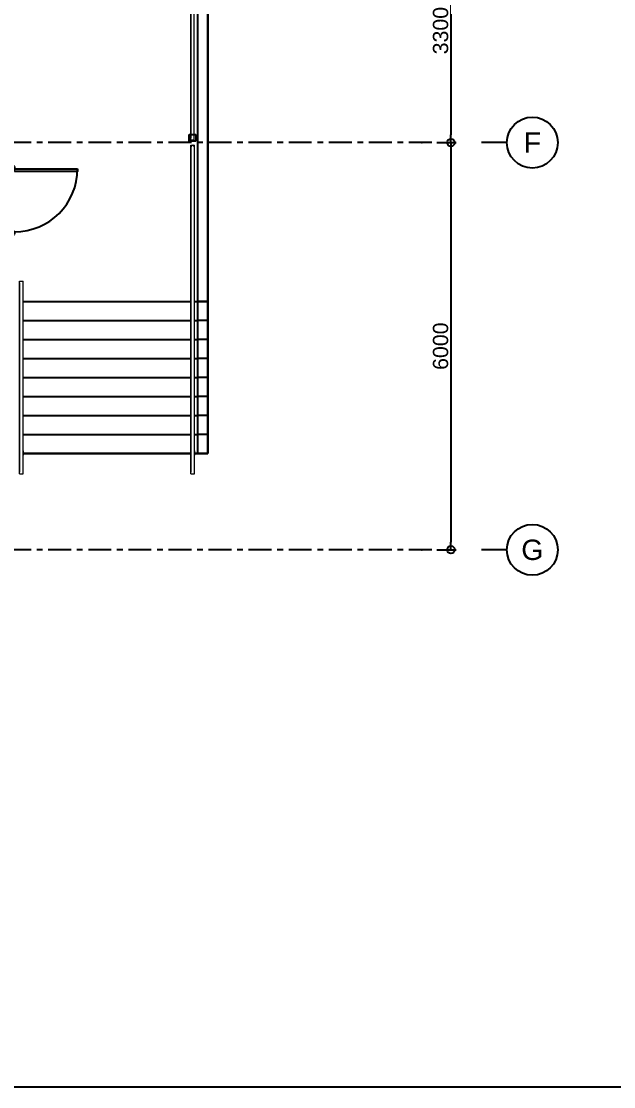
# Model space of a CAD drawing. Header units: millimetres. Extents: x -25371 to 2282244, y -90657 to 147824.
# Drawn here: x 1532534 to 1541264, y -22727 to -7030 of the extents above; entities that cross this region are included whole.
import ezdxf
from ezdxf.enums import TextEntityAlignment as Align

# ---------------------------------------------------------------- set-up
doc = ezdxf.new("R2010")
doc.units = ezdxf.units.MM
doc.linetypes.add('CENTER', pattern=[50.8, 31.75, -6.35, 6.35, -6.35])
doc.linetypes.add('TA_GL_000.90000', pattern=[2.475, 0.9, -0.225, 0.225, -0.225, 0.9])
for name, color, linetype in [('000 - 0_SYM_DWG_GRID-BUBBLE_MAIN_COLOR_6', 7, 'Continuous'), ('000 - 0_SYM_DWG_GRIDLINE_MAIN_COLOR_251', 7, 'Continuous'), ('000 - 0_SYM_DWG_SLOPE-SYM_TEXT_COLOR_3', 7, 'Continuous'), ('000 - D I M', 7, 'Continuous'), ('000 - EXISTING_BUILDING_MAIN_COLOR_1', 7, 'Continuous'), ('000 - EXISTING_BUILDING_MAIN_COLOR_251', 7, 'Continuous'), ('000 - GRID', 7, 'CENTER')]:
    doc.layers.add(name, color=color, linetype=linetype)
doc.styles.add('Arial', font='arial.ttf', dxfattribs={"height": 300})
doc.styles.add('FAMELINE_FOR_CKST', font='arial.ttf')
doc.styles.add('TA', font='', dxfattribs={"height": 4.5})
doc.styles.get('TA').set_extended_font_data('Cordia New')
doc.dimstyles.new('FAMELINE-CKST_C-C', dxfattribs={"dimtxt": 0.3, "dimasz": 0.15, "dimexe": 0.1, "dimexo": 0.1, "dimgap": 0.05, "dimtad": 1, "dimzin": 0, "dimdsep": 46, "dimtxsty": 'FAMELINE_FOR_CKST', "dimblk": 'ORIGIN', "dimblk1": 'ORIGIN', "dimblk2": 'ORIGIN', "dimsah": 1, "dimcen": 0.1, "dimdle": 0.1, "dimclrd": 7, "dimclre": 7, "dimclrt": 7, "dimadec": 0, "dimazin": 0, "dimtfac": 1, "dimtix": 1, "dimtmove": 2, "dimatfit": 3, "dimfxl": 1, "dimtolj": 1, "dimtzin": 0, "dimlwd": -1, "dimlwe": -1, "dimarcsym": 0})

# ---------------------------------------------------------------- blocks, each defined once
blk = doc.blocks.new('_Origin')
at = {"color": 7, "linetype": 'ByBlock', "lineweight": -2}
blk.add_line((0, 0), (-1, 0), dxfattribs=at)
blk.add_circle((0, 0), 0.5, dxfattribs=at)
blk = doc.blocks.new('*D323')
at = {"layer": '000 - D I M', "color": 7, "transparency": 16777216}
for p, q in [((13225, 3300), (13506, 3300)), ((13431, 3187), (13431, 112)), ((13225, 0), (13506, 0))]:
    blk.add_line(p, q, dxfattribs=at)
at = {"layer": 'Defpoints', "color": 7, "transparency": 16777216}
for p in [(13150, 3300), (13150, 0), (13431, 0)]:
    blk.add_point(p, dxfattribs=at)
at = {"layer": '000 - D I M', "color": 7, "transparency": 16777216, "xscale": 112.5, "yscale": 112.5, "zscale": 112.5}
for p, rotation in [((13431, 3300), 90), ((13431, 0), 270)]:
    blk.add_blockref('_Origin', p, dxfattribs=dict(at, rotation=rotation))
at = {"layer": '000 - D I M', "color": 7, "transparency": 16777216, "insert": (13279, 1650), "char_height": 225, "attachment_point": 5, "rotation": 90, "style": 'FAMELINE_FOR_CKST'}
blk.add_mtext('\\A1;3300', dxfattribs=at)
blk = doc.blocks.new('*D324')
at = {"layer": '000 - D I M', "color": 7, "transparency": 16777216}
for p, q in [((13225, 0), (13506, 0)), ((13431, -113), (13431, -5888)), ((13225, -6000), (13506, -6000))]:
    blk.add_line(p, q, dxfattribs=at)
at = {"layer": 'Defpoints', "color": 7, "transparency": 16777216}
for p in [(13150, 0), (13150, -6000), (13431, -6000)]:
    blk.add_point(p, dxfattribs=at)
at = {"layer": '000 - D I M', "color": 7, "transparency": 16777216, "xscale": 112.5, "yscale": 112.5, "zscale": 112.5}
for p, rotation in [((13431, 0), 90), ((13431, -6000), 270)]:
    blk.add_blockref('_Origin', p, dxfattribs=dict(at, rotation=rotation))
at = {"layer": '000 - D I M', "color": 7, "transparency": 16777216, "insert": (13279, -3000), "char_height": 225, "attachment_point": 5, "rotation": 90, "style": 'FAMELINE_FOR_CKST'}
blk.add_mtext('\\A1;6000', dxfattribs=at)
blk = doc.blocks.new('*U335')
at = {"layer": '000 - 0_SYM_DWG_GRID-BUBBLE_MAIN_COLOR_6', "color": 7}
blk.add_line((16.74, 0), (11.74, 0), dxfattribs=at)
blk.add_circle((21.74, 0), 5, dxfattribs=at)
at = {"layer": '000 - 0_SYM_DWG_GRIDLINE_MAIN_COLOR_251', "color": 7, "linetype": 'ByBlock', "ltscale": 5}
blk.add_line((2, 0), (-340.67, 0), dxfattribs=at)
at = {"layer": '000 - 0_SYM_DWG_GRIDLINE_MAIN_COLOR_251', "color": 7}
blk.add_point((0, 0), dxfattribs=at)
at = {"color": 7, "style": 'TA', "flags": 1}
blk.add_attdef('LOCATION', (6, -6), '', height=4.5, rotation=270, dxfattribs=at)
at = {"layer": '000 - 0_SYM_DWG_SLOPE-SYM_TEXT_COLOR_3', "color": 7, "style": 'Arial'}
blk.add_attdef('GRID-HEAD', text='', height=4, rotation=360, dxfattribs=at).set_placement((21.74, 0), align=Align.MIDDLE_CENTER)
blk = doc.blocks.new('Top Rail Type - Top Rail_Internal_-4924901-2505-01 EGRESS LEVEL PLAN')
at = {"layer": '000 - EXISTING_BUILDING_MAIN_COLOR_1', "color": 7, "lineweight": 9}
for p, q in [((33458, -8957), (33458, -10797)), ((33508, -10797), (33508, -8957)), ((33458, -10797), (33458, -11129)), ((33508, -11129), (33508, -10797)), ((33458, -11167), (33458, -13360)), ((33508, -13360), (33508, -11167)), ((33458, -13424), (33458, -13597)), ((33508, -13597), (33508, -13424))]:
    blk.add_line(p, q, dxfattribs=at)
at = {"layer": '000 - EXISTING_BUILDING_MAIN_COLOR_1', "color": 7, "lineweight": 9, "flags": 128}
for points in [[(33458, -8882), (33458, -8882), (33458, -8882), (33458, -8882), (33458, -8883), (33458, -8883), (33458, -8884), (33458, -8885), (33458, -8885), (33458, -8886), (33458, -8888), (33458, -8889), (33458, -8890), (33458, -8891), (33458, -8893), (33458, -8895), (33458, -8896), (33458, -8898), (33458, -8900), (33458, -8902), (33458, -8904), (33458, -8907), (33458, -8909), (33458, -8911), (33458, -8914), (33458, -8916), (33458, -8919), (33458, -8921), (33458, -8924), (33458, -8927), (33458, -8929), (33458, -8932), (33458, -8935), (33458, -8938), (33458, -8941), (33458, -8944), (33458, -8947), (33458, -8950), (33458, -8953), (33458, -8956), (33458, -8957)], [(33508, -8957), (33508, -8954), (33508, -8951), (33508, -8948), (33508, -8945), (33508, -8942), (33508, -8939), (33508, -8936), (33508, -8933), (33508, -8930), (33508, -8927), (33508, -8925), (33508, -8922), (33508, -8919), (33508, -8917), (33508, -8914), (33508, -8912), (33508, -8909), (33508, -8907), (33508, -8905), (33508, -8903), (33508, -8901), (33508, -8899), (33508, -8897), (33508, -8895), (33508, -8893), (33508, -8892), (33508, -8890), (33508, -8889), (33508, -8888), (33508, -8887), (33508, -8886), (33508, -8885), (33508, -8884), (33508, -8883), (33508, -8883), (33508, -8882), (33508, -8882), (33508, -8882), (33508, -8882), (33508, -8882)], [(33458, -11129), (33458, -11132), (33458, -11135), (33458, -11138), (33458, -11141), (33458, -11144), (33458, -11147), (33458, -11150), (33458, -11153), (33458, -11155), (33458, -11158), (33458, -11161), (33458, -11164), (33458, -11166), (33458, -11167)], [(33508, -11167), (33508, -11165), (33508, -11162), (33508, -11159), (33508, -11157), (33508, -11154), (33508, -11151), (33508, -11148), (33508, -11145), (33508, -11142), (33508, -11139), (33508, -11136), (33508, -11133), (33508, -11130), (33508, -11129)], [(33458, -13424), (33458, -13419), (33458, -13414), (33458, -13409), (33458, -13404), (33458, -13399), (33458, -13394), (33458, -13390), (33458, -13385), (33458, -13380), (33458, -13375), (33458, -13371), (33458, -13366), (33458, -13362), (33458, -13360)], [(33508, -13360), (33508, -13365), (33508, -13369), (33508, -13373), (33508, -13378), (33508, -13383), (33508, -13388), (33508, -13392), (33508, -13397), (33508, -13402), (33508, -13407), (33508, -13412), (33508, -13417), (33508, -13422), (33508, -13424)], [(33458, -13597), (33458, -13600), (33458, -13603), (33458, -13606), (33458, -13609), (33458, -13611), (33458, -13614), (33458, -13617), (33458, -13620), (33458, -13623), (33458, -13626), (33458, -13629), (33458, -13631), (33458, -13634), (33458, -13636), (33458, -13639), (33458, -13641), (33458, -13644), (33458, -13646), (33458, -13648), (33458, -13650), (33458, -13652), (33458, -13654), (33458, -13656), (33458, -13658), (33458, -13660), (33458, -13661), (33458, -13663), (33458, -13664), (33458, -13665), (33458, -13666), (33458, -13668), (33458, -13668), (33458, -13669), (33458, -13670), (33458, -13670), (33458, -13671), (33458, -13671), (33458, -13671), (33458, -13672), (33458, -13672)], [(33508, -13672), (33508, -13672), (33508, -13671), (33508, -13671), (33508, -13671), (33508, -13670), (33508, -13669), (33508, -13669), (33508, -13668), (33508, -13667), (33508, -13666), (33508, -13664), (33508, -13663), (33508, -13662), (33508, -13660), (33508, -13658), (33508, -13657), (33508, -13655), (33508, -13653), (33508, -13651), (33508, -13649), (33508, -13647), (33508, -13644), (33508, -13642), (33508, -13640), (33508, -13637), (33508, -13635), (33508, -13632), (33508, -13629), (33508, -13627), (33508, -13624), (33508, -13621), (33508, -13618), (33508, -13615), (33508, -13612), (33508, -13609), (33508, -13606), (33508, -13603), (33508, -13600), (33508, -13597), (33508, -13597)]]:
    blk.add_lwpolyline(points, dxfattribs=at)
at = {"layer": '000 - EXISTING_BUILDING_MAIN_COLOR_1', "color": 7, "lineweight": 9}
blk.add_arc((33483, -8882), 25, 0, 180, dxfattribs=at)
blk = doc.blocks.new('Top Rail Type - Top Rail_Internal_-V88-2505-01 EGRESS LEVEL PLAN')
at = {"layer": '000 - EXISTING_BUILDING_MAIN_COLOR_1', "color": 7, "lineweight": 9}
for p, q in [((33458, -8857), (33508, -8857)), ((33458, -8957), (33458, -8857)), ((33508, -8957), (33508, -8857)), ((33458, -11129), (33458, -8957)), ((33508, -11129), (33508, -8957)), ((33458, -11180), (33458, -11129)), ((33508, -11180), (33508, -11129)), ((33458, -13373), (33458, -11180)), ((33508, -13373), (33508, -11180)), ((33458, -13424), (33458, -13373)), ((33458, -13597), (33458, -13424)), ((33508, -13424), (33508, -13373)), ((33508, -13597), (33508, -13424)), ((33458, -13697), (33458, -13597)), ((33508, -13697), (33508, -13597)), ((33458, -13697), (33508, -13697))]:
    blk.add_line(p, q, dxfattribs=at)
blk = doc.blocks.new('DPA_DR-SG-SW1 - D1_1000x2150 mm-5230769-2505-01 EGRESS LEVEL PLAN')
at = {"layer": '000 - EXISTING_BUILDING_MAIN_COLOR_251', "color": 7}
for p, q in [((-500, 18.65), (-450, 18.65)), ((-500, -81.35), (-500, 18.65)), ((-450, 18.65), (-450, -38.35)), ((450, 18.65), (500, 18.65)), ((450, -38.35), (450, 18.65)), ((500, 18.65), (500, -81.35)), ((-465, -81.35), (-500, -81.35)), ((-465, -38.35), (-465, -81.35)), ((-450, -38.35), (-465, -38.35)), ((422, -81.35), (465, -81.35)), ((422, -1011.35), (422, -81.35)), ((465, -38.35), (450, -38.35)), ((465, -81.35), (465, -38.35)), ((465, -81.35), (465, -1011.35)), ((500, -81.35), (465, -81.35)), ((465, -1011.35), (422, -1011.35))]:
    blk.add_line(p, q, dxfattribs=at)
at = {"layer": '000 - EXISTING_BUILDING_MAIN_COLOR_251', "color": 7, "lineweight": 35}
for p, q in [((-500, 18.65), (-500, -81.35)), ((-450, 18.65), (-500, 18.65)), ((-450, -38.35), (-450, 18.65)), ((450, 18.65), (450, -38.35)), ((500, 18.65), (450, 18.65)), ((500, -81.35), (500, 18.65)), ((-500, -81.35), (-465, -81.35)), ((-465, -81.35), (-465, -38.35)), ((-465, -38.35), (-450, -38.35)), ((450, -38.35), (465, -38.35)), ((465, -38.35), (465, -81.35)), ((465, -81.35), (500, -81.35))]:
    blk.add_line(p, q, dxfattribs=at)
at = {"layer": '000 - EXISTING_BUILDING_MAIN_COLOR_251', "color": 7}
blk.add_arc((465, -81.35), 930, 180, 270, dxfattribs=at)
blk = doc.blocks.new('Top Rail Type - Top Rail_Internal_-5733891-2505-01 EGRESS LEVEL PLAN')
at = {"layer": '000 - EXISTING_BUILDING_MAIN_COLOR_1', "color": 7, "lineweight": 9}
for p, q in [((30933, -10882), (30933, -10929)), ((30933, -10967), (30933, -11144)), ((30983, -10929), (30983, -10882)), ((30983, -11144), (30983, -10967)), ((30933, -11144), (30933, -13360)), ((30983, -13360), (30983, -11144)), ((30933, -13424), (30933, -13597)), ((30983, -13597), (30983, -13424))]:
    blk.add_line(p, q, dxfattribs=at)
at = {"layer": '000 - EXISTING_BUILDING_MAIN_COLOR_1', "color": 7, "lineweight": 9, "flags": 128}
for points in [[(30933, -10929), (30933, -10932), (30933, -10935), (30933, -10938), (30933, -10941), (30933, -10944), (30933, -10947), (30933, -10950), (30933, -10953), (30933, -10955), (30933, -10958), (30933, -10961), (30933, -10964), (30933, -10966), (30933, -10967)], [(30983, -10967), (30983, -10965), (30983, -10962), (30983, -10959), (30983, -10957), (30983, -10954), (30983, -10951), (30983, -10948), (30983, -10945), (30983, -10942), (30983, -10939), (30983, -10936), (30983, -10933), (30983, -10930), (30983, -10929)], [(30933, -13424), (30933, -13419), (30933, -13414), (30933, -13409), (30933, -13404), (30933, -13399), (30933, -13394), (30933, -13390), (30933, -13385), (30933, -13380), (30933, -13375), (30933, -13371), (30933, -13366), (30933, -13362), (30933, -13360)], [(30983, -13360), (30983, -13365), (30983, -13369), (30983, -13373), (30983, -13378), (30983, -13383), (30983, -13388), (30983, -13392), (30983, -13397), (30983, -13402), (30983, -13407), (30983, -13412), (30983, -13417), (30983, -13422), (30983, -13424)], [(30933, -13597), (30933, -13600), (30933, -13603), (30933, -13606), (30933, -13609), (30933, -13611), (30933, -13614), (30933, -13617), (30933, -13620), (30933, -13623), (30933, -13626), (30933, -13629), (30933, -13631), (30933, -13634), (30933, -13636), (30933, -13639), (30933, -13641), (30933, -13644), (30933, -13646), (30933, -13648), (30933, -13650), (30933, -13652), (30933, -13654), (30933, -13656), (30933, -13658), (30933, -13660), (30933, -13661), (30933, -13663), (30933, -13664), (30933, -13665), (30933, -13666), (30933, -13668), (30933, -13668), (30933, -13669), (30933, -13670), (30933, -13670), (30933, -13671), (30933, -13671), (30933, -13671), (30933, -13672), (30933, -13672)], [(30983, -13672), (30983, -13672), (30983, -13671), (30983, -13671), (30983, -13671), (30983, -13670), (30983, -13669), (30983, -13669), (30983, -13668), (30983, -13667), (30983, -13666), (30983, -13664), (30983, -13663), (30983, -13662), (30983, -13660), (30983, -13658), (30983, -13657), (30983, -13655), (30983, -13653), (30983, -13651), (30983, -13649), (30983, -13647), (30983, -13644), (30983, -13642), (30983, -13640), (30983, -13637), (30983, -13635), (30983, -13632), (30983, -13629), (30983, -13627), (30983, -13624), (30983, -13621), (30983, -13618), (30983, -13615), (30983, -13612), (30983, -13609), (30983, -13606), (30983, -13603), (30983, -13600), (30983, -13597), (30983, -13597)]]:
    blk.add_lwpolyline(points, dxfattribs=at)
at = {"layer": '000 - EXISTING_BUILDING_MAIN_COLOR_1', "color": 7, "lineweight": 9}
blk.add_open_spline([(30955, -10857), (30956, -10857), (30958, -10857), (30959, -10857), (30960, -10857)], degree=3, dxfattribs=at)
blk = doc.blocks.new('Top Rail Type - Top Rail_Internal_-V181-2505-01 EGRESS LEVEL PLAN')
at = {"layer": '000 - EXISTING_BUILDING_MAIN_COLOR_1', "color": 7, "lineweight": 9}
for p, q in [((30933, -10857), (30983, -10857)), ((30933, -10929), (30933, -10857)), ((30933, -10980), (30933, -10929)), ((30933, -13373), (30933, -10980)), ((30983, -10929), (30983, -10857)), ((30983, -10980), (30983, -10929)), ((30983, -13373), (30983, -10980)), ((30933, -13424), (30933, -13373)), ((30933, -13597), (30933, -13424)), ((30983, -13424), (30983, -13373)), ((30983, -13597), (30983, -13424)), ((30933, -13697), (30933, -13597)), ((30983, -13697), (30983, -13597)), ((30933, -13697), (30983, -13697))]:
    blk.add_line(p, q, dxfattribs=at)
blk = doc.blocks.new('Handrail Type - Handrail_Internal_-5752541-2505-01 EGRESS LEVEL PLAN')
at = {"layer": '000 - EXISTING_BUILDING_MAIN_COLOR_251', "color": 7, "lineweight": 9}
for p, q in [((33458, -8882), (33458, -8957)), ((33508, -8957), (33508, -8882)), ((33458, -8957), (33458, -10797)), ((33508, -10797), (33508, -8957)), ((33458, -10797), (33458, -11150)), ((33508, -11150), (33508, -10797)), ((33458, -11150), (33458, -13390)), ((33508, -13390), (33508, -11150)), ((33458, -13390), (33458, -13597)), ((33508, -13597), (33508, -13390)), ((33458, -13597), (33458, -13672)), ((33508, -13672), (33508, -13597))]:
    blk.add_line(p, q, dxfattribs=at)
blk = doc.blocks.new('Handrail Type - Handrail_Internal_-V185-2505-01 EGRESS LEVEL PLAN')
at = {"layer": '000 - EXISTING_BUILDING_MAIN_COLOR_251', "color": 7, "lineweight": 9}
for p, q in [((33458, -11157), (33458, -8882)), ((33508, -11157), (33508, -8882)), ((33458, -13397), (33458, -11157)), ((33508, -13397), (33508, -11157)), ((33458, -13672), (33458, -13397)), ((33508, -13672), (33508, -13397))]:
    blk.add_line(p, q, dxfattribs=at)
blk = doc.blocks.new('Handrail Type - Handrail_Internal_-5752569-2505-01 EGRESS LEVEL PLAN')
at = {"layer": '000 - EXISTING_BUILDING_MAIN_COLOR_251', "color": 7, "lineweight": 9}
for p, q in [((30933, -10882), (30933, -10950)), ((30933, -10950), (30933, -11144)), ((30983, -10950), (30983, -10882)), ((30983, -11144), (30983, -10950)), ((30933, -11144), (30933, -13390)), ((30983, -13390), (30983, -11144)), ((30933, -13390), (30933, -13597)), ((30983, -13597), (30983, -13390)), ((30933, -13597), (30933, -13672)), ((30983, -13672), (30983, -13597))]:
    blk.add_line(p, q, dxfattribs=at)
blk = doc.blocks.new('Handrail Type - Handrail_Internal_-V186-2505-01 EGRESS LEVEL PLAN')
at = {"layer": '000 - EXISTING_BUILDING_MAIN_COLOR_251', "color": 7, "lineweight": 9}
for p, q in [((30933, -10957), (30933, -10882)), ((30933, -13397), (30933, -10957)), ((30983, -10957), (30983, -10882)), ((30983, -13397), (30983, -10957)), ((30933, -13672), (30933, -13397)), ((30983, -13672), (30983, -13397))]:
    blk.add_line(p, q, dxfattribs=at)
blk = doc.blocks.new('Top Rail Type - Top Rail_Internal_-5753442-2505-01 EGRESS LEVEL PLAN')
at = {"layer": '000 - EXISTING_BUILDING_MAIN_COLOR_1', "color": 7, "lineweight": 9}
for p, q in [((33457, -5777), (33457, -8677)), ((33507, -8677), (33507, -5777))]:
    blk.add_line(p, q, dxfattribs=at)
at = {"layer": '000 - EXISTING_BUILDING_MAIN_COLOR_1', "color": 7, "lineweight": 9, "flags": 128}
for points in [[(33457, -5702), (33457, -5702), (33457, -5702), (33457, -5702), (33457, -5702), (33457, -5703), (33457, -5704), (33457, -5704), (33457, -5705), (33457, -5706), (33457, -5707), (33457, -5709), (33457, -5710), (33457, -5711), (33457, -5713), (33457, -5715), (33457, -5716), (33457, -5718), (33457, -5720), (33457, -5722), (33457, -5724), (33457, -5726), (33457, -5729), (33457, -5731), (33457, -5734), (33457, -5736), (33457, -5739), (33457, -5741), (33457, -5744), (33457, -5747), (33457, -5749), (33457, -5752), (33457, -5755), (33457, -5758), (33457, -5761), (33457, -5764), (33457, -5767), (33457, -5770), (33457, -5773), (33457, -5776), (33457, -5777)], [(33507, -5777), (33507, -5774), (33507, -5771), (33507, -5768), (33507, -5765), (33507, -5762), (33507, -5759), (33507, -5756), (33507, -5753), (33507, -5750), (33507, -5747), (33507, -5745), (33507, -5742), (33507, -5739), (33507, -5737), (33507, -5734), (33507, -5732), (33507, -5729), (33507, -5727), (33507, -5725), (33507, -5723), (33507, -5721), (33507, -5719), (33507, -5717), (33507, -5715), (33507, -5713), (33507, -5712), (33507, -5710), (33507, -5709), (33507, -5708), (33507, -5707), (33507, -5706), (33507, -5705), (33507, -5704), (33507, -5703), (33507, -5703), (33507, -5702), (33507, -5702), (33507, -5702), (33507, -5702), (33507, -5702)], [(33457, -8677), (33457, -8680), (33457, -8683), (33457, -8685), (33457, -8688), (33457, -8691), (33457, -8694), (33457, -8697), (33457, -8700), (33457, -8703), (33457, -8706), (33457, -8708), (33457, -8711), (33457, -8714), (33457, -8716), (33457, -8719), (33457, -8721), (33457, -8724), (33457, -8726), (33457, -8728), (33457, -8730), (33457, -8732), (33457, -8734), (33457, -8736), (33457, -8738), (33457, -8740), (33457, -8741), (33457, -8743), (33457, -8744), (33457, -8745), (33457, -8746), (33457, -8747), (33457, -8748), (33457, -8749), (33457, -8750), (33457, -8750), (33457, -8751), (33457, -8751), (33457, -8751), (33457, -8752), (33457, -8752)], [(33507, -8752), (33507, -8751), (33507, -8751), (33507, -8751), (33507, -8751), (33507, -8750), (33507, -8749), (33507, -8749), (33507, -8748), (33507, -8747), (33507, -8746), (33507, -8744), (33507, -8743), (33507, -8742), (33507, -8740), (33507, -8738), (33507, -8737), (33507, -8735), (33507, -8733), (33507, -8731), (33507, -8729), (33507, -8727), (33507, -8724), (33507, -8722), (33507, -8720), (33507, -8717), (33507, -8714), (33507, -8712), (33507, -8709), (33507, -8706), (33507, -8704), (33507, -8701), (33507, -8698), (33507, -8695), (33507, -8692), (33507, -8689), (33507, -8686), (33507, -8683), (33507, -8680), (33507, -8677), (33507, -8677)]]:
    blk.add_lwpolyline(points, dxfattribs=at)
blk = doc.blocks.new('Top Rail Type - Top Rail_Internal_-V187-2505-01 EGRESS LEVEL PLAN')
at = {"layer": '000 - EXISTING_BUILDING_MAIN_COLOR_1', "color": 7, "lineweight": 9}
for p, q in [((33457, -5677), (33507, -5677)), ((33457, -5777), (33457, -5677)), ((33457, -8677), (33457, -5777)), ((33507, -5777), (33507, -5677)), ((33507, -8677), (33507, -5777)), ((33457, -8777), (33457, -8677)), ((33457, -8777), (33507, -8777)), ((33507, -8777), (33507, -8677))]:
    blk.add_line(p, q, dxfattribs=at)
blk = doc.blocks.new('Handrail Type - Handrail_Internal_-5753457-2505-01 EGRESS LEVEL PLAN')
at = {"layer": '000 - EXISTING_BUILDING_MAIN_COLOR_251', "color": 7, "lineweight": 9}
for p, q in [((33457, -5702), (33457, -5777)), ((33457, -5777), (33457, -8677)), ((33507, -5777), (33507, -5702)), ((33507, -8677), (33507, -5777)), ((33457, -8677), (33457, -8752)), ((33507, -8752), (33507, -8677))]:
    blk.add_line(p, q, dxfattribs=at)
blk = doc.blocks.new('Handrail Type - Handrail_Internal_-V188-2505-01 EGRESS LEVEL PLAN')
at = {"layer": '000 - EXISTING_BUILDING_MAIN_COLOR_251', "color": 7, "lineweight": 9}
for p, q in [((33457, -5777), (33457, -5702)), ((33457, -8677), (33457, -5777)), ((33507, -5777), (33507, -5702)), ((33507, -8677), (33507, -5777)), ((33457, -8752), (33457, -8677)), ((33507, -8752), (33507, -8677))]:
    blk.add_line(p, q, dxfattribs=at)
blk = doc.blocks.new('A$C4b8f3cd2')
at = {"layer": '000 - EXISTING_BUILDING_MAIN_COLOR_1', "color": 7}
for p, q in [((9849, 3543), (9849, -2340)), ((9849, -4580), (9849, 3543)), ((9849, 3543), (9849, -4580)), ((9849, -2340), (9849, 3543)), ((9699, -2340), (9699, 3450)), ((9572, 120), (9672, 120)), ((9572, 20), (9572, 120)), ((9672, 20), (9572, 20)), ((9672, 120), (9672, 20)), ((9700, -2340), (9700, -2060)), ((7125, -2340), (9599, -2340)), ((7125, -2340), (9599, -2340)), ((9650, -2340), (9700, -2340)), ((9650, -2340), (9849, -2340)), ((9699, -2620), (9699, -2340)), ((9699, -2340), (9849, -2340)), ((9849, -2340), (9699, -2340)), ((9700, -2620), (9700, -2340)), ((9849, -2340), (9849, -2620)), ((7125, -2620), (9599, -2620)), ((9650, -2620), (9700, -2620)), ((9699, -2900), (9699, -2620)), ((9849, -2620), (9699, -2620)), ((9849, -2620), (9699, -2620)), ((9700, -2900), (9700, -2620)), ((9849, -2620), (9849, -2900)), ((7125, -2900), (9599, -2900)), ((9650, -2900), (9700, -2900)), ((9699, -3180), (9699, -2900)), ((9849, -2900), (9699, -2900)), ((9849, -2900), (9699, -2900)), ((9700, -3180), (9700, -2900)), ((9849, -2900), (9849, -3180)), ((7125, -3180), (9599, -3180)), ((9650, -3180), (9700, -3180)), ((9699, -3460), (9699, -3180)), ((9849, -3180), (9699, -3180)), ((9849, -3180), (9699, -3180)), ((9849, -3180), (9849, -3460)), ((7125, -3460), (9599, -3460)), ((9650, -3460), (9700, -3460)), ((9699, -3740), (9699, -3460)), ((9849, -3460), (9699, -3460)), ((9849, -3460), (9699, -3460)), ((9700, -3740), (9700, -3460)), ((9849, -3460), (9849, -3740)), ((7125, -3740), (9599, -3740)), ((9650, -3740), (9700, -3740)), ((9699, -4020), (9699, -3740)), ((9849, -3740), (9699, -3740)), ((9849, -3740), (9699, -3740)), ((9700, -4020), (9700, -3740)), ((9849, -3740), (9849, -4020)), ((7125, -4020), (9599, -4020)), ((9650, -4020), (9700, -4020)), ((9699, -4300), (9699, -4020)), ((9849, -4020), (9699, -4020)), ((9849, -4020), (9699, -4020)), ((9700, -4300), (9700, -4020)), ((9849, -4020), (9849, -4300)), ((7125, -4300), (9599, -4300)), ((9650, -4300), (9700, -4300)), ((9699, -4580), (9699, -4300)), ((9849, -4300), (9699, -4300)), ((9849, -4300), (9699, -4300)), ((9700, -4580), (9700, -4300)), ((9849, -4300), (9849, -4580)), ((7125, -4580), (9599, -4580)), ((9599, -4580), (7125, -4580)), ((9650, -4580), (9700, -4580)), ((9849, -4580), (9650, -4580)), ((9699, -4580), (9849, -4580)), ((9849, -4580), (9699, -4580))]:
    blk.add_line(p, q, dxfattribs=at)
at = {"layer": '000 - EXISTING_BUILDING_MAIN_COLOR_1', "color": 7, "lineweight": 9}
for name in ['Top Rail Type - Top Rail_Internal_-V187-2505-01 EGRESS LEVEL PLAN', 'Top Rail Type - Top Rail_Internal_-5753442-2505-01 EGRESS LEVEL PLAN', 'Top Rail Type - Top Rail_Internal_-4924901-2505-01 EGRESS LEVEL PLAN', 'Top Rail Type - Top Rail_Internal_-V88-2505-01 EGRESS LEVEL PLAN', 'Top Rail Type - Top Rail_Internal_-5733891-2505-01 EGRESS LEVEL PLAN', 'Top Rail Type - Top Rail_Internal_-V181-2505-01 EGRESS LEVEL PLAN']:
    blk.add_blockref(name, (-23858, 8817), dxfattribs=at)
at = {"layer": '000 - EXISTING_BUILDING_MAIN_COLOR_251', "color": 7, "lineweight": 9}
for name in ['Handrail Type - Handrail_Internal_-5753457-2505-01 EGRESS LEVEL PLAN', 'Handrail Type - Handrail_Internal_-V188-2505-01 EGRESS LEVEL PLAN', 'Handrail Type - Handrail_Internal_-5752541-2505-01 EGRESS LEVEL PLAN', 'Handrail Type - Handrail_Internal_-V185-2505-01 EGRESS LEVEL PLAN', 'Handrail Type - Handrail_Internal_-5752569-2505-01 EGRESS LEVEL PLAN', 'Handrail Type - Handrail_Internal_-V186-2505-01 EGRESS LEVEL PLAN']:
    blk.add_blockref(name, (-23858, 8817), dxfattribs=at)
at = {"layer": '000 - EXISTING_BUILDING_MAIN_COLOR_251', "color": 7, "rotation": 89.9999999999999}
blk.add_blockref('DPA_DR-SG-SW1 - D1_1000x2150 mm-5230769-2505-01 EGRESS LEVEL PLAN', (6918, -850), dxfattribs=at)
blk = doc.blocks.new('C-1-VS01_REV00_20260615-121114_LOPF_DIMS')
at = {"layer": '000 - GRID', "color": 7, "linetype": 'TA_GL_000.90000', "xscale": 75, "yscale": 75, "zscale": 75}
for p, values in [((13000, 0), {'GRID-HEAD': 'F'}), ((13000, -6000), {'GRID-HEAD': 'G'})]:
    blk.add_blockref('*U335', p, dxfattribs=at).add_auto_attribs(values)
at = {"layer": '000 - D I M', "color": 7}
for base, p1, p2, picture, middle in [((13431.3, 0), (13150, 3300), (13150, 0), '*D323', (13278.8, 1650)), ((13431.3, -6000), (13150, 0), (13150, -6000), '*D324', (13278.9, -3000))]:
    dim = blk.add_linear_dim(base=base, p1=p1, p2=p2, angle=90, dimstyle='FAMELINE-CKST_C-C', override={"dimscale": 750, "dimdec": 0, "dimclrd": 7, "dimclre": 7, "dimclrt": 7}, dxfattribs=at)
    dim.commit()
    dim.dimension.update_dxf_attribs({"geometry": picture, "text_midpoint": middle})

msp = doc.modelspace()

# ---------------------------------------------------------------- linework, layer by layer
at = {"color": 7}
msp.add_lwpolyline([(1488486.18, -22727.377), (1546611.18, -22727.377), (1546611.18, 10572.622), (1488486.18, 10572.622)], close=True, dxfattribs=at)

# ---------------------------------------------------------------- block references
for name in ['C-1-VS01_REV00_20260615-121114_LOPF_DIMS', 'A$C4b8f3cd2']:
    msp.add_blockref(name, (1525434.648, -8816.585), dxfattribs=at)

doc.saveas('drawing.dxf')
